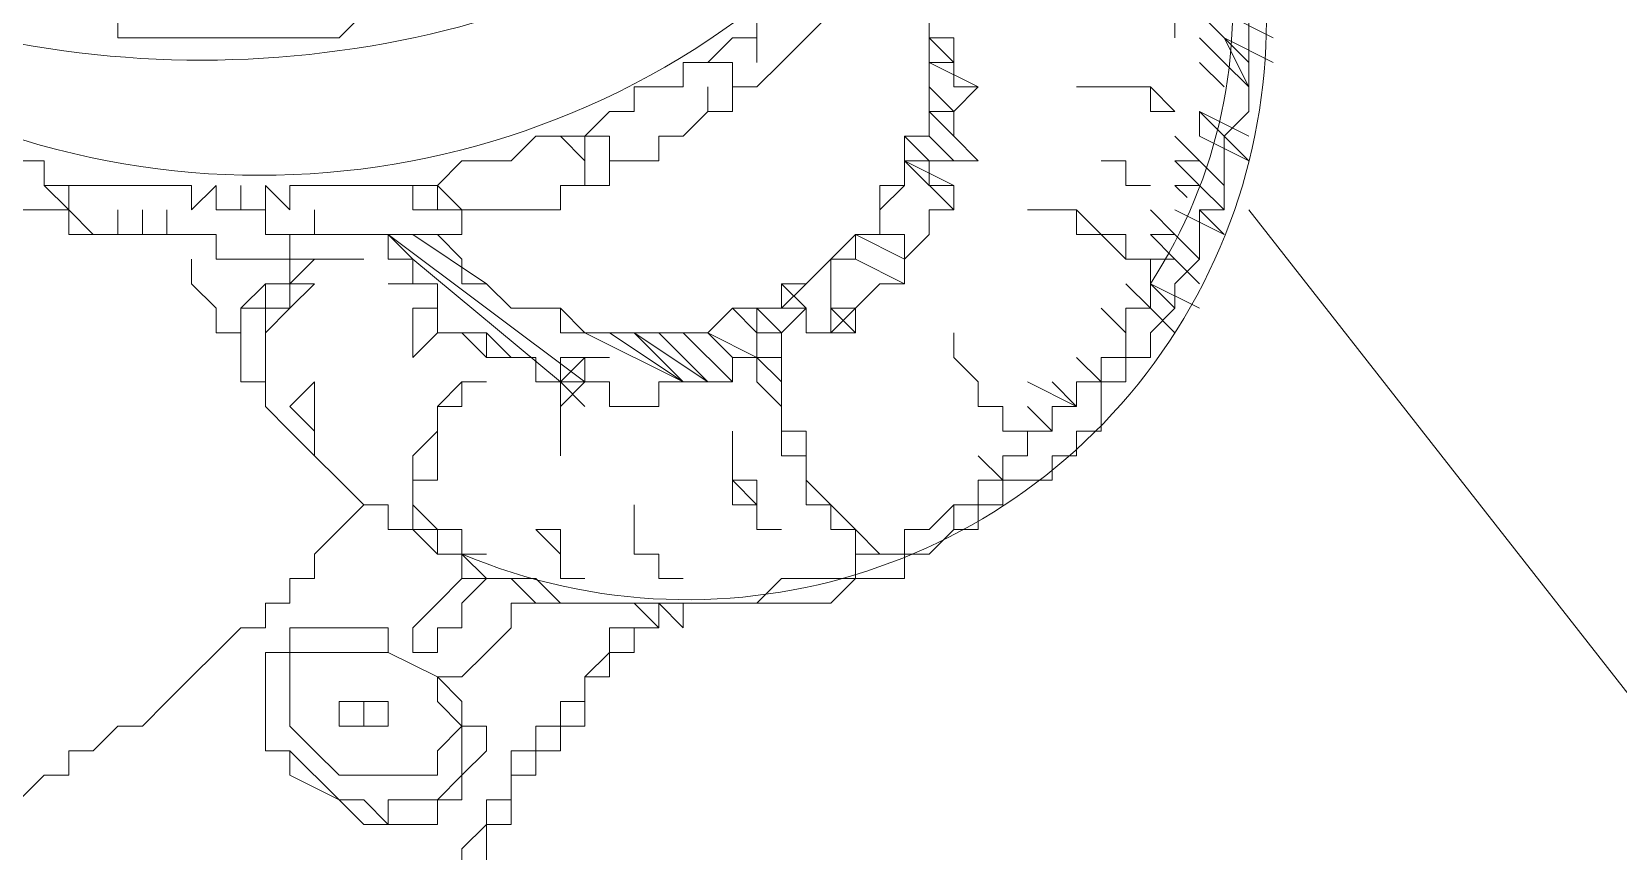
# Model space of a CAD drawing. Header units: millimetres. Extents: x 3050 to 430575, y -569542 to 36130.
# Drawn here: x 313782 to 313896.6, y -471212.9 to -471153.7 of the extents above; entities that cross this region are included whole.
import ezdxf

# ---------------------------------------------------------------- set-up
doc = ezdxf.new("R2010")
doc.units = ezdxf.units.MM
doc.layers.add('PDF _Геометрия', color=7, linetype='Continuous')

# ---------------------------------------------------------------- blocks, each defined once
blk = doc.blocks.new('ТХ3 4 этаж')
at = {"layer": 'PDF _Геометрия', "color": 5, "lineweight": 0}
for points in [[(44079.49, -58256.11), (44075.94, -58259.66), (44072.38, -58259.66), (44068.83, -58259.66), (44065.28, -58259.66), (44061.73, -58259.66), (44058.18, -58259.66), (44054.63, -58259.66), (44051.07, -58259.66), (44047.52, -58259.66), (44043.97, -58259.66), (44043.97, -58256.11)], [(44136.31, -58256.11), (44136.31, -58259.66), (44132.76, -58259.66), (44129.21, -58263.21), (44125.66, -58263.21), (44125.66, -58266.76), (44122.11, -58266.76), (44118.56, -58266.76), (44118.56, -58270.31), (44115, -58270.31), (44111.45, -58273.86), (44107.9, -58273.86), (44104.35, -58273.86), (44100.8, -58277.42), (44097.25, -58277.42), (44093.69, -58277.42), (44090.14, -58280.97), (44086.59, -58280.97), (44083.04, -58280.97), (44079.49, -58280.97), (44075.94, -58280.97), (44072.38, -58280.97), (44068.83, -58280.97), (44068.83, -58284.52), (44065.28, -58280.97), (44065.28, -58284.52), (44061.73, -58284.52), (44061.73, -58280.97), (44061.73, -58284.52), (44058.18, -58284.52), (44058.18, -58280.97), (44054.63, -58284.52), (44054.63, -58280.97), (44051.07, -58280.97), (44047.52, -58280.97), (44043.97, -58280.97), (44040.42, -58280.97), (44036.87, -58280.97), (44033.32, -58280.97), (44033.32, -58277.42), (44029.76, -58277.42)], [(44029.76, -58284.52), (44033.32, -58284.52), (44036.87, -58284.52), (44036.87, -58288.07), (44040.42, -58288.07), (44043.97, -58288.07), (44047.52, -58288.07), (44051.07, -58288.07), (44054.63, -58288.07), (44058.18, -58288.07), (44058.18, -58291.62), (44061.73, -58291.62), (44065.28, -58291.62), (44068.83, -58291.62), (44068.83, -58288.07), (44072.38, -58288.07), (44075.94, -58288.07), (44079.49, -58288.07), (44083.04, -58288.07), (44086.59, -58288.07), (44090.14, -58288.07), (44093.69, -58288.07), (44093.69, -58284.52), (44097.25, -58284.52), (44100.8, -58284.52), (44104.35, -58284.52), (44107.9, -58284.52), (44107.9, -58280.97), (44111.45, -58280.97), (44115, -58280.97), (44115, -58277.42), (44118.56, -58277.42), (44122.11, -58277.42), (44122.11, -58273.86), (44125.66, -58273.86), (44129.21, -58270.31), (44132.76, -58270.31), (44132.76, -58266.76), (44136.31, -58266.76), (44139.87, -58263.21), (44143.42, -58259.66), (44146.97, -58256.11)], [(44122.11, -58344.9), (44118.56, -58344.9), (44118.56, -58348.45), (44115, -58348.45), (44115, -58352), (44111.45, -58352), (44111.45, -58355.55), (44111.45, -58359.11), (44107.9, -58359.11), (44107.9, -58362.66), (44104.35, -58362.66), (44104.35, -58366.21), (44100.8, -58366.21), (44100.8, -58369.76), (44100.8, -58373.31), (44097.25, -58373.31), (44097.25, -58376.86), (44097.25, -58380.42)], [(44207.35, -58256.11), (44207.35, -58259.66), (44207.35, -58263.21), (44207.35, -58266.76), (44207.35, -58270.31), (44203.8, -58273.86), (44203.8, -58277.42), (44203.8, -58280.97), (44203.8, -58284.52), (44200.25, -58284.52), (44200.25, -58288.07), (44200.25, -58291.62), (44196.69, -58295.18), (44196.69, -58298.73), (44193.14, -58302.28), (44193.14, -58305.83), (44189.59, -58305.83), (44189.59, -58309.38), (44186.04, -58309.38), (44186.04, -58312.93), (44186.04, -58316.49), (44182.49, -58316.49), (44182.49, -58320.04), (44178.94, -58320.04), (44178.94, -58323.59), (44175.38, -58323.59), (44171.83, -58323.59), (44171.83, -58327.14), (44168.28, -58327.14), (44168.28, -58330.69), (44164.73, -58330.69), (44161.18, -58334.24), (44157.62, -58334.24), (44157.62, -58337.8), (44154.07, -58337.8), (44150.52, -58337.8), (44146.97, -58341.35), (44143.42, -58341.35), (44139.87, -58341.35), (44136.31, -58341.35), (44132.76, -58341.35), (44129.21, -58341.35), (44125.66, -58341.35), (44125.66, -58344.9), (44122.11, -58341.35), (44122.11, -58344.9), (44118.56, -58341.35), (44115, -58341.35), (44111.45, -58341.35), (44107.9, -58341.35), (44104.35, -58341.35), (44100.8, -58337.8), (44097.25, -58337.8), (44093.69, -58337.8), (44093.69, -58334.24), (44093.69, -58337.8), (44090.14, -58341.35), (44086.59, -58344.9), (44086.59, -58348.45), (44090.14, -58348.45), (44090.14, -58344.9), (44093.69, -58344.9), (44093.69, -58341.35), (44097.25, -58337.8)], [(44161.18, -58245.45), (44161.18, -58273.86), (44157.62, -58273.86), (44157.62, -58277.42), (44157.62, -58280.97), (44154.07, -58280.97), (44154.07, -58284.52), (44154.07, -58288.07), (44150.52, -58288.07), (44146.97, -58291.62), (44143.42, -58295.18), (44139.87, -58298.73), (44136.31, -58298.73), (44132.76, -58298.73), (44129.21, -58302.28), (44125.66, -58302.28), (44122.11, -58302.28), (44118.56, -58302.28), (44115, -58302.28), (44111.45, -58302.28), (44107.9, -58298.73), (44104.35, -58298.73), (44100.8, -58298.73), (44097.25, -58295.18)], [(44200.25, -58256.11), (44203.8, -58259.66), (44200.25, -58256.11)], [(44200.25, -58256.11), (44203.8, -58259.66), (44200.25, -58256.11)], [(44203.8, -58256.11), (44210.9, -58259.66), (44203.8, -58256.11)], [(44136.31, -58259.66), (44136.31, -58263.21), (44136.31, -58259.66)], [(44161.18, -58259.66), (44164.73, -58263.21), (44161.18, -58259.66)], [(44200.25, -58259.66), (44203.8, -58263.21), (44200.25, -58259.66)], [(44200.25, -58259.66), (44203.8, -58263.21), (44200.25, -58259.66)], [(44203.8, -58259.66), (44207.35, -58266.76), (44203.8, -58259.66)], [(44203.8, -58259.66), (44207.35, -58263.21), (44203.8, -58259.66)], [(44203.8, -58259.66), (44207.35, -58263.21), (44203.8, -58259.66)], [(44203.8, -58259.66), (44210.9, -58263.21), (44203.8, -58259.66)], [(44161.18, -58263.21), (44168.28, -58266.76), (44161.18, -58263.21)], [(44161.18, -58263.21), (44164.73, -58263.21), (44161.18, -58263.21)], [(44200.25, -58263.21), (44203.8, -58266.76), (44200.25, -58263.21)], [(44200.25, -58263.21), (44203.8, -58266.76), (44200.25, -58263.21)], [(44200.25, -58263.21), (44203.8, -58266.76), (44200.25, -58263.21)], [(44203.8, -58263.21), (44207.35, -58266.76), (44203.8, -58263.21)], [(44203.8, -58263.21), (44207.35, -58266.76), (44203.8, -58263.21)], [(44129.21, -58270.31), (44129.21, -58266.76), (44129.21, -58270.31)], [(44161.18, -58266.76), (44164.73, -58270.31), (44161.18, -58266.76)], [(44161.18, -58266.76), (44164.73, -58270.31), (44161.18, -58266.76)], [(44161.18, -58266.76), (44164.73, -58270.31), (44161.18, -58266.76)], [(44189.59, -58266.76), (44193.14, -58266.76), (44189.59, -58266.76)], [(44193.14, -58266.76), (44196.69, -58270.31), (44193.14, -58266.76)], [(44161.18, -58270.31), (44164.73, -58273.86), (44161.18, -58270.31)], [(44161.18, -58270.31), (44164.73, -58273.86), (44161.18, -58270.31)], [(44200.25, -58270.31), (44207.35, -58277.42), (44200.25, -58270.31)], [(44203.8, -58273.86), (44200.25, -58270.31), (44200.25, -58270.31), (44200.25, -58270.31)], [(44200.25, -58270.31), (44207.35, -58273.86), (44200.25, -58270.31)], [(44200.25, -58270.31), (44200.25, -58273.86), (44200.25, -58270.31)], [(44200.25, -58270.31), (44203.8, -58273.86), (44200.25, -58270.31)], [(44107.9, -58273.86), (44111.45, -58277.42), (44107.9, -58273.86)], [(44157.62, -58273.86), (44161.18, -58277.42), (44157.62, -58273.86)], [(44161.18, -58273.86), (44164.73, -58277.42), (44161.18, -58273.86)], [(44161.18, -58273.86), (44164.73, -58277.42), (44161.18, -58273.86)], [(44196.69, -58273.86), (44200.25, -58277.42), (44196.69, -58273.86)], [(44196.69, -58273.86), (44200.25, -58277.42), (44196.69, -58273.86)], [(44200.25, -58273.86), (44207.35, -58277.42), (44200.25, -58273.86)], [(44200.25, -58273.86), (44207.35, -58277.42), (44200.25, -58273.86)], [(44157.62, -58277.42), (44164.73, -58284.52), (44157.62, -58277.42)], [(44157.62, -58277.42), (44164.73, -58280.97), (44157.62, -58277.42)], [(44157.62, -58277.42), (44161.18, -58280.97), (44157.62, -58277.42)], [(44157.62, -58277.42), (44161.18, -58277.42), (44157.62, -58277.42)], [(44186.04, -58277.42), (44189.59, -58277.42), (44186.04, -58277.42)], [(44196.69, -58277.42), (44200.25, -58280.97), (44196.69, -58277.42)], [(44200.25, -58277.42), (44203.8, -58280.97), (44200.25, -58277.42)], [(44033.32, -58280.97), (44036.87, -58284.52), (44033.32, -58280.97)], [(44033.32, -58280.97), (44036.87, -58284.52), (44033.32, -58280.97)], [(44198.47, -58282.74), (44196.69, -58280.97), (44196.69, -58280.97), (44196.69, -58280.97)], [(44196.69, -58280.97), (44200.25, -58280.97), (44196.69, -58280.97)], [(44200.25, -58280.97), (44203.8, -58284.52), (44200.25, -58280.97)], [(44047.52, -58284.52), (44047.52, -58288.07), (44047.52, -58284.52)], [(44072.38, -58284.52), (44072.38, -58288.07), (44072.38, -58284.52)], [(44193.14, -58284.52), (44196.69, -58288.07), (44193.14, -58284.52)], [(44193.14, -58284.52), (44196.69, -58288.07), (44193.14, -58284.52)], [(44193.14, -58284.52), (44196.69, -58288.07), (44193.14, -58284.52)], [(44196.69, -58284.52), (44203.8, -58288.07), (44196.69, -58284.52)], [(44196.69, -58284.52), (44203.8, -58288.07), (44196.69, -58284.52)], [(44200.25, -58284.52), (44203.8, -58288.07), (44200.25, -58284.52)], [(44065.28, -58288.07), (44068.83, -58288.07), (44065.28, -58288.07)], [(44083.04, -58288.07), (44083.04, -58291.62), (44083.04, -58288.07)], [(44083.04, -58288.07), (44086.59, -58291.62), (44083.04, -58288.07)], [(44083.04, -58288.07), (44111.45, -58309.38), (44083.04, -58288.07)], [(44086.59, -58288.07), (44097.25, -58295.18), (44086.59, -58288.07)], [(44090.14, -58288.07), (44093.69, -58291.62), (44090.14, -58288.07)], [(44150.52, -58288.07), (44157.62, -58291.62), (44150.52, -58288.07)], [(44154.07, -58288.07), (44157.62, -58288.07), (44154.07, -58288.07)], [(44186.04, -58288.07), (44189.59, -58291.62), (44186.04, -58288.07)], [(44193.14, -58288.07), (44196.69, -58291.62), (44193.14, -58288.07)], [(44193.14, -58288.07), (44196.69, -58291.62), (44193.14, -58288.07)], [(44193.14, -58288.07), (44196.69, -58288.07), (44193.14, -58288.07)], [(44196.69, -58288.07), (44200.25, -58291.62), (44196.69, -58288.07)], [(44196.69, -58288.07), (44200.25, -58291.62), (44196.69, -58288.07)], [(44086.59, -58291.62), (44107.9, -58309.38), (44086.59, -58291.62)], [(44150.52, -58291.62), (44157.62, -58295.18), (44150.52, -58291.62)], [(44193.14, -58291.62), (44193.14, -58295.18), (44193.14, -58291.62)], [(44193.14, -58291.62), (44196.69, -58291.62), (44193.14, -58291.62)], [(44193.14, -58291.62), (44196.69, -58291.62), (44193.14, -58291.62)], [(44196.69, -58291.62), (44200.25, -58295.18), (44196.69, -58291.62)], [(44196.69, -58291.62), (44200.25, -58295.18), (44196.69, -58291.62)], [(44068.83, -58295.18), (44068.83, -58298.73), (44068.83, -58295.18)], [(44139.87, -58295.18), (44143.42, -58298.73), (44139.87, -58295.18)], [(44189.59, -58295.18), (44193.14, -58298.73), (44189.59, -58295.18)], [(44189.59, -58295.18), (44193.14, -58298.73), (44189.59, -58295.18)], [(44189.59, -58295.18), (44193.14, -58298.73), (44189.59, -58295.18)], [(44193.14, -58295.18), (44196.69, -58298.73), (44193.14, -58295.18)], [(44193.14, -58295.18), (44200.25, -58298.73), (44193.14, -58295.18)], [(44065.28, -58298.73), (44065.28, -58302.28), (44065.28, -58298.73)], [(44090.14, -58298.73), (44090.14, -58302.28), (44090.14, -58298.73)], [(44132.76, -58298.73), (44136.31, -58302.28), (44132.76, -58298.73)], [(44132.76, -58298.73), (44136.31, -58302.28), (44132.76, -58298.73)], [(44136.31, -58298.73), (44136.31, -58302.28), (44136.31, -58298.73)], [(44136.31, -58298.73), (44139.87, -58302.28), (44136.31, -58298.73)], [(44139.87, -58298.73), (44143.42, -58298.73), (44139.87, -58298.73)], [(44146.97, -58298.73), (44150.52, -58302.28), (44146.97, -58298.73)], [(44186.04, -58298.73), (44189.59, -58302.28), (44186.04, -58298.73)], [(44186.04, -58298.73), (44189.59, -58302.28), (44186.04, -58298.73)], [(44186.04, -58298.73), (44189.59, -58302.28), (44186.04, -58298.73)], [(44193.14, -58298.73), (44196.69, -58302.28), (44193.14, -58298.73)], [(44097.25, -58302.28), (44097.25, -58305.83), (44097.25, -58302.28)], [(44097.25, -58302.28), (44100.8, -58305.83), (44097.25, -58302.28)], [(44111.45, -58302.28), (44125.66, -58309.38), (44111.45, -58302.28)], [(44115, -58302.28), (44125.66, -58309.38), (44115, -58302.28)], [(44115, -58302.28), (44125.66, -58309.38), (44115, -58302.28)], [(44118.56, -58302.28), (44125.66, -58309.38), (44118.56, -58302.28)], [(44118.56, -58302.28), (44129.21, -58309.38), (44118.56, -58302.28)], [(44122.11, -58302.28), (44129.21, -58309.38), (44122.11, -58302.28)], [(44125.66, -58302.28), (44132.76, -58309.38), (44125.66, -58302.28)], [(44125.66, -58302.28), (44132.76, -58309.38), (44125.66, -58302.28)], [(44129.21, -58302.28), (44132.76, -58305.83), (44129.21, -58302.28)], [(44129.21, -58302.28), (44136.31, -58305.83), (44129.21, -58302.28)], [(44111.45, -58305.83), (44111.45, -58309.38), (44111.45, -58305.83)], [(44136.31, -58305.83), (44139.87, -58309.38), (44136.31, -58305.83)], [(44182.49, -58305.83), (44186.04, -58309.38), (44182.49, -58305.83)], [(44186.04, -58305.83), (44186.04, -58309.38), (44186.04, -58305.83)], [(44107.9, -58309.38), (44107.9, -58312.93), (44107.9, -58309.38)], [(44107.9, -58309.38), (44111.45, -58312.93), (44107.9, -58309.38)], [(44115, -58309.38), (44115, -58312.93), (44115, -58309.38)], [(44136.31, -58309.38), (44139.87, -58312.93), (44136.31, -58309.38)], [(44175.38, -58309.38), (44182.49, -58312.93), (44175.38, -58309.38)], [(44175.38, -58309.38), (44182.49, -58312.93), (44175.38, -58309.38)], [(44178.94, -58309.38), (44182.49, -58312.93), (44178.94, -58309.38)], [(44068.83, -58312.93), (44072.38, -58316.49), (44068.83, -58312.93)], [(44175.38, -58312.93), (44178.94, -58316.49), (44175.38, -58312.93)], [(44175.38, -58312.93), (44178.94, -58316.49), (44175.38, -58312.93)], [(44175.38, -58312.93), (44178.94, -58316.49), (44175.38, -58312.93)], [(44139.87, -58316.49), (44143.42, -58316.49), (44139.87, -58316.49)], [(44139.87, -58316.49), (44143.42, -58316.49), (44139.87, -58316.49)], [(44175.38, -58316.49), (44178.94, -58316.49), (44175.38, -58316.49)], [(44168.28, -58320.04), (44171.83, -58323.59), (44168.28, -58320.04)], [(44132.76, -58323.59), (44136.31, -58327.14), (44132.76, -58323.59)], [(44168.28, -58323.59), (44168.28, -58327.14), (44168.28, -58323.59)], [(44029.76, -58369.76), (44033.32, -58366.21), (44036.87, -58366.21), (44036.87, -58362.66), (44040.42, -58362.66), (44043.97, -58359.11), (44047.52, -58359.11), (44051.07, -58355.55), (44054.63, -58352), (44058.18, -58348.45), (44061.73, -58344.9), (44065.28, -58344.9), (44065.28, -58341.35), (44068.83, -58341.35), (44068.83, -58337.8), (44072.38, -58337.8), (44072.38, -58334.24), (44075.94, -58330.69), (44079.49, -58327.14)], [(44086.59, -58327.14), (44090.14, -58330.69), (44086.59, -58327.14)], [(44132.76, -58327.14), (44136.31, -58327.14), (44132.76, -58327.14)], [(44136.31, -58327.14), (44136.31, -58330.69), (44136.31, -58327.14)], [(44146.97, -58327.14), (44150.52, -58330.69), (44146.97, -58327.14)], [(44164.73, -58327.14), (44164.73, -58330.69), (44164.73, -58327.14)], [(44090.14, -58330.69), (44090.14, -58334.24), (44090.14, -58330.69)], [(44146.97, -58330.69), (44150.52, -58330.69), (44146.97, -58330.69)], [(44157.62, -58330.69), (44157.62, -58334.24), (44157.62, -58330.69)], [(44104.35, -58341.35), (44100.8, -58341.35), (44100.8, -58344.9), (44097.25, -58348.45), (44093.69, -58352), (44090.14, -58352), (44093.69, -58355.55), (44093.69, -58359.11), (44097.25, -58359.11), (44097.25, -58362.66), (44093.69, -58366.21), (44093.69, -58369.76), (44090.14, -58369.76), (44090.14, -58373.31), (44086.59, -58373.31), (44083.04, -58373.31), (44079.49, -58373.31), (44075.94, -58369.76), (44068.83, -58366.21), (44068.83, -58362.66), (44065.28, -58362.66), (44065.28, -58359.11), (44065.28, -58355.55)], [(44118.56, -58344.9), (44115, -58344.9), (44115, -58348.45), (44111.45, -58352), (44111.45, -58355.55), (44107.9, -58355.55), (44107.9, -58359.11), (44104.35, -58359.11), (44104.35, -58362.66), (44100.8, -58362.66), (44100.8, -58366.21), (44100.8, -58369.76), (44097.25, -58369.76), (44097.25, -58373.31), (44093.69, -58376.86), (44093.69, -58380.42)], [(44079.49, -58355.55), (44079.49, -58359.11), (44079.49, -58355.55)]]:
    blk.add_lwpolyline(points, dxfattribs=at)
for points in [[(44004.9, -58263.21, 0.353337), (44150.52, -58241.9)], [(44178.94, -58199.28, -0.379529), (44193.14, -58295.18), (44193.14, -58298.73), (44189.59, -58298.73), (44189.59, -58305.83), (44186.04, -58305.83), (44186.04, -58309.38), (44182.49, -58309.38), (44182.49, -58312.93), (44178.94, -58312.93), (44178.94, -58316.49), (44175.38, -58316.49), (44175.38, -58320.04), (44171.83, -58320.04), (44171.83, -58323.59), (44168.28, -58323.59), (44168.28, -58327.14), (44164.73, -58327.14), (44161.18, -58330.69), (44157.62, -58330.69), (44157.62, -58334.24), (44154.07, -58334.24), (44150.52, -58334.24), (44150.52, -58337.8), (44146.97, -58337.8), (44143.42, -58337.8), (44139.87, -58337.8), (44136.31, -58341.35), (44132.76, -58341.35), (44129.21, -58341.35), (44125.66, -58341.35), (44122.11, -58341.35), (44118.56, -58341.35), (44115, -58341.35), (44111.45, -58341.35), (44107.9, -58341.35), (44104.35, -58337.8), (44100.8, -58337.8), (44097.25, -58337.8), (44093.69, -58334.24), (44090.14, -58334.24), (44086.59, -58330.69), (44083.04, -58330.69), (44083.04, -58327.14), (44079.49, -58327.14), (44075.94, -58323.59), (44072.38, -58320.04), (44068.83, -58316.49), (44065.28, -58312.93), (44065.28, -58309.38), (44061.73, -58309.38), (44061.73, -58305.83), (44061.73, -58302.28), (44058.18, -58302.28), (44058.18, -58298.73), (44054.63, -58295.18), (44054.63, -58291.62)]]:
    blk.add_lwpolyline(points, format="xyb", dxfattribs=at)
for points in [[(44196.69, -58259.66), (44196.69, -58256.11), (44193.14, -58256.11), (44193.14, -58252.55), (44189.59, -58252.55), (44186.04, -58252.55), (44186.04, -58256.11), (44186.04, -58252.55), (44189.59, -58252.55), (44189.59, -58256.11), (44193.14, -58256.11), (44196.69, -58256.11)], [(44196.69, -58259.66), (44196.69, -58256.11)], [(44090.14, -58288.07), (44093.69, -58291.62), (44093.69, -58295.18), (44097.25, -58295.18), (44100.8, -58298.73), (44104.35, -58298.73), (44107.9, -58298.73), (44107.9, -58302.28), (44111.45, -58302.28), (44115, -58302.28), (44118.56, -58302.28), (44122.11, -58302.28), (44125.66, -58302.28), (44129.21, -58302.28), (44132.76, -58298.73), (44136.31, -58298.73), (44139.87, -58298.73), (44139.87, -58295.18), (44143.42, -58295.18), (44146.97, -58291.62), (44150.52, -58291.62), (44150.52, -58288.07), (44154.07, -58288.07), (44154.07, -58284.52), (44157.62, -58280.97), (44157.62, -58277.42), (44157.62, -58273.86), (44161.18, -58273.86), (44161.18, -58270.31), (44161.18, -58266.76), (44161.18, -58263.21), (44161.18, -58259.66), (44164.73, -58259.66), (44164.73, -58263.21), (44164.73, -58266.76), (44168.28, -58266.76), (44164.73, -58270.31), (44161.18, -58270.31), (44164.73, -58270.31), (44164.73, -58273.86), (44168.28, -58277.42), (44164.73, -58277.42), (44161.18, -58277.42), (44161.18, -58280.97), (44164.73, -58280.97), (44164.73, -58284.52), (44161.18, -58284.52), (44161.18, -58288.07), (44157.62, -58291.62), (44157.62, -58288.07), (44157.62, -58291.62), (44157.62, -58295.18), (44154.07, -58295.18), (44150.52, -58298.73), (44146.97, -58302.28), (44143.42, -58302.28), (44143.42, -58298.73), (44139.87, -58302.28), (44139.87, -58305.83), (44139.87, -58309.38), (44139.87, -58312.93), (44136.31, -58309.38), (44136.31, -58305.83), (44139.87, -58305.83), (44139.87, -58302.28), (44136.31, -58302.28), (44136.31, -58305.83), (44132.76, -58305.83), (44132.76, -58309.38), (44129.21, -58309.38), (44125.66, -58309.38), (44122.11, -58309.38), (44122.11, -58312.93), (44118.56, -58312.93), (44115, -58312.93), (44115, -58309.38), (44111.45, -58309.38), (44107.9, -58312.93), (44107.9, -58316.49), (44107.9, -58320.04), (44107.9, -58316.49), (44107.9, -58312.93), (44107.9, -58309.38), (44111.45, -58305.83), (44107.9, -58305.83), (44107.9, -58309.38), (44104.35, -58309.38), (44104.35, -58305.83), (44100.8, -58305.83), (44097.25, -58305.83), (44093.69, -58302.28), (44097.25, -58302.28), (44090.14, -58302.28), (44086.59, -58305.83), (44086.59, -58298.73), (44090.14, -58298.73), (44090.14, -58295.18), (44086.59, -58295.18), (44083.04, -58295.18), (44086.59, -58295.18), (44086.59, -58291.62), (44083.04, -58291.62), (44083.04, -58288.07)], [(44136.31, -58263.21), (44136.31, -58259.66)], [(44129.21, -58263.21), (44132.76, -58263.21), (44132.76, -58266.76), (44132.76, -58263.21)], [(44129.21, -58270.31), (44129.21, -58266.76)], [(44196.69, -58270.31), (44193.14, -58266.76), (44182.49, -58266.76), (44193.14, -58266.76), (44193.14, -58270.31)], [(44200.25, -58273.86), (44200.25, -58270.31)], [(44111.45, -58280.97), (44111.45, -58273.86), (44107.9, -58273.86), (44111.45, -58277.42)], [(44111.45, -58273.86), (44115, -58273.86), (44111.45, -58273.86)], [(44115, -58277.42), (44115, -58273.86), (44111.45, -58273.86), (44115, -58273.86)], [(44193.14, -58280.97), (44189.59, -58280.97), (44189.59, -58277.42), (44186.04, -58277.42), (44189.59, -58277.42), (44189.59, -58280.97)], [(44196.69, -58277.42), (44200.25, -58277.42), (44196.69, -58277.42)], [(44033.32, -58280.97), (44036.87, -58280.97), (44036.87, -58284.52), (44040.42, -58288.07), (44036.87, -58284.52)], [(44086.59, -58280.97), (44090.14, -58280.97), (44086.59, -58280.97)], [(44090.14, -58280.97), (44093.69, -58284.52), (44090.14, -58284.52), (44090.14, -58280.97), (44086.59, -58280.97)], [(44090.14, -58284.52), (44086.59, -58284.52), (44086.59, -58280.97), (44086.59, -58284.52)], [(44043.97, -58288.07), (44043.97, -58284.52)], [(44043.97, -58288.07), (44043.97, -58284.52)], [(44043.97, -58288.07), (44043.97, -58284.52), (44043.97, -58288.07), (44047.52, -58288.07)], [(44051.07, -58284.52), (44051.07, -58288.07), (44054.63, -58288.07), (44051.07, -58288.07)], [(44065.28, -58288.07), (44065.28, -58284.52)], [(44065.28, -58288.07), (44065.28, -58284.52)], [(44068.83, -58288.07), (44065.28, -58288.07), (44065.28, -58284.52), (44065.28, -58288.07)], [(44193.14, -58291.62), (44189.59, -58291.62), (44189.59, -58288.07), (44186.04, -58288.07), (44182.49, -58284.52), (44178.94, -58284.52), (44175.38, -58284.52), (44178.94, -58284.52), (44182.49, -58284.52), (44182.49, -58288.07), (44186.04, -58288.07), (44189.59, -58288.07), (44189.59, -58291.62)], [(44051.07, -58288.07), (44054.63, -58288.07), (44051.07, -58288.07)], [(44157.62, -58291.62), (44157.62, -58288.07)], [(44061.73, -58302.28), (44061.73, -58298.73), (44065.28, -58295.18), (44068.83, -58295.18), (44068.83, -58291.62), (44072.38, -58291.62), (44075.94, -58291.62), (44079.49, -58291.62), (44075.94, -58291.62), (44072.38, -58291.62), (44068.83, -58295.18), (44065.28, -58295.18), (44065.28, -58298.73), (44061.73, -58298.73)], [(44150.52, -58302.28), (44146.97, -58302.28), (44146.97, -58291.62), (44146.97, -58298.73), (44150.52, -58298.73)], [(44193.14, -58295.18), (44193.14, -58291.62)], [(44065.28, -58312.93), (44065.28, -58298.73), (44068.83, -58298.73), (44068.83, -58295.18), (44072.38, -58295.18), (44068.83, -58298.73), (44065.28, -58302.28), (44065.28, -58305.83), (44065.28, -58309.38)], [(44061.73, -58302.28), (44061.73, -58298.73)], [(44146.97, -58298.73), (44150.52, -58298.73), (44146.97, -58298.73)], [(44086.59, -58305.83), (44086.59, -58302.28)], [(44139.87, -58305.83), (44139.87, -58302.28)], [(44139.87, -58305.83), (44139.87, -58302.28)], [(44139.87, -58305.83), (44139.87, -58302.28)], [(44164.73, -58305.83), (44164.73, -58302.28)], [(44175.38, -58316.49), (44171.83, -58316.49), (44171.83, -58312.93), (44168.28, -58312.93), (44168.28, -58309.38), (44164.73, -58305.83), (44164.73, -58302.28), (44164.73, -58305.83), (44168.28, -58309.38), (44168.28, -58312.93), (44171.83, -58312.93), (44171.83, -58316.49)], [(44065.28, -58309.38), (44065.28, -58305.83)], [(44107.9, -58312.93), (44107.9, -58309.38), (44111.45, -58305.83), (44115, -58305.83), (44111.45, -58305.83), (44111.45, -58309.38), (44107.9, -58309.38)], [(44111.45, -58309.38), (44111.45, -58305.83)], [(44111.45, -58309.38), (44111.45, -58305.83)], [(44186.04, -58309.38), (44186.04, -58305.83)], [(44072.38, -58320.04), (44072.38, -58316.49), (44068.83, -58312.93), (44072.38, -58309.38), (44072.38, -58312.93), (44072.38, -58316.49)], [(44072.38, -58312.93), (44072.38, -58309.38)], [(44090.14, -58323.59), (44086.59, -58323.59), (44086.59, -58320.04), (44090.14, -58316.49), (44090.14, -58312.93), (44093.69, -58309.38), (44097.25, -58309.38), (44093.69, -58309.38), (44093.69, -58312.93), (44090.14, -58312.93), (44090.14, -58316.49), (44090.14, -58320.04)], [(44107.9, -58312.93), (44107.9, -58309.38)], [(44107.9, -58312.93), (44107.9, -58309.38)], [(44115, -58312.93), (44115, -58309.38)], [(44107.9, -58316.49), (44107.9, -58312.93)], [(44139.87, -58316.49), (44139.87, -58312.93)], [(44154.07, -58334.24), (44150.52, -58334.24), (44150.52, -58330.69), (44146.97, -58330.69), (44146.97, -58327.14), (44143.42, -58327.14), (44143.42, -58323.59), (44143.42, -58320.04), (44139.87, -58320.04), (44139.87, -58316.49), (44139.87, -58312.93), (44139.87, -58316.49), (44143.42, -58316.49), (44143.42, -58320.04), (44143.42, -58323.59), (44146.97, -58327.14), (44146.97, -58330.69), (44150.52, -58330.69)], [(44107.9, -58320.04), (44107.9, -58316.49)], [(44132.76, -58320.04), (44132.76, -58316.49)], [(44139.87, -58330.69), (44136.31, -58330.69), (44136.31, -58327.14), (44132.76, -58327.14), (44132.76, -58323.59), (44132.76, -58320.04), (44132.76, -58316.49), (44132.76, -58320.04), (44132.76, -58323.59), (44136.31, -58323.59), (44136.31, -58327.14), (44136.31, -58330.69)], [(44086.59, -58323.59), (44086.59, -58320.04)], [(44097.25, -58334.24), (44090.14, -58334.24), (44090.14, -58330.69), (44086.59, -58330.69), (44086.59, -58327.14), (44086.59, -58323.59), (44086.59, -58320.04), (44086.59, -58323.59), (44086.59, -58327.14), (44090.14, -58330.69), (44093.69, -58330.69), (44093.69, -58334.24)], [(44132.76, -58323.59), (44136.31, -58323.59), (44132.76, -58323.59)], [(44168.28, -58327.14), (44168.28, -58323.59)], [(44118.56, -58330.69), (44118.56, -58327.14)], [(44125.66, -58337.8), (44122.11, -58337.8), (44122.11, -58334.24), (44118.56, -58334.24), (44118.56, -58330.69), (44118.56, -58327.14), (44118.56, -58330.69), (44118.56, -58334.24), (44122.11, -58334.24), (44122.11, -58337.8)], [(44136.31, -58330.69), (44136.31, -58327.14)], [(44164.73, -58330.69), (44164.73, -58327.14)], [(44086.59, -58330.69), (44093.69, -58330.69)], [(44111.45, -58337.8), (44107.9, -58337.8), (44107.9, -58334.24), (44104.35, -58330.69), (44107.9, -58330.69), (44104.35, -58330.69), (44107.9, -58330.69), (44107.9, -58334.24), (44107.9, -58337.8)], [(44157.62, -58334.24), (44157.62, -58330.69)], [(44107.9, -58337.8), (44107.9, -58334.24)], [(44122.11, -58337.8), (44122.11, -58334.24)], [(44065.28, -58348.45), (44068.83, -58348.45), (44068.83, -58344.9), (44083.04, -58344.9), (44083.04, -58348.45), (44090.14, -58352), (44093.69, -58355.55), (44093.69, -58359.11), (44093.69, -58362.66), (44093.69, -58366.21), (44090.14, -58369.76), (44086.59, -58369.76), (44083.04, -58369.76), (44083.04, -58373.31), (44079.49, -58369.76), (44075.94, -58369.76), (44068.83, -58362.66), (44065.28, -58362.66), (44065.28, -58359.11), (44065.28, -58355.55), (44065.28, -58352)], [(44068.83, -58348.45), (44083.04, -58348.45), (44090.14, -58352), (44090.14, -58355.55), (44093.69, -58359.11), (44090.14, -58362.66), (44090.14, -58366.21), (44086.59, -58366.21), (44083.04, -58366.21), (44079.49, -58366.21), (44075.94, -58366.21), (44072.38, -58362.66), (44068.83, -58359.11), (44068.83, -58355.55), (44068.83, -58352)], [(44075.94, -58355.55), (44083.04, -58355.55), (44083.04, -58359.11), (44075.94, -58359.11)], [(44079.49, -58355.55), (44083.04, -58355.55), (44083.04, -58359.11), (44075.94, -58359.11), (44075.94, -58355.55)], [(44079.49, -58359.11), (44079.49, -58355.55)]]:
    blk.add_lwpolyline(points, close=True, dxfattribs=at)
at = {"layer": 'PDF _Геометрия', "color": 5, "lineweight": 9}
blk.add_lwpolyline([(44207.35, -58284.52), (44999.76, -59295.72), (46381.43, -59314.85)], dxfattribs=at)
at = {"layer": 'PDF _Геометрия', "color": 5, "lineweight": 0}
for centre, radius, start, end in [((44126.23, -58257.16), 83.67, 247.1154, 50.9571), ((44056.04, -58116.37), 146.51, 252.51, 308.3649)]:
    blk.add_arc(centre, radius, start, end, dxfattribs=at)

msp = doc.modelspace()

# ---------------------------------------------------------------- block references
at = {"xscale": 0.5, "yscale": 0.5, "zscale": 0.5}
msp.add_blockref('ТХ3 4 этаж', (291766.25, -442024.29), dxfattribs=at)

doc.saveas('drawing.dxf')
